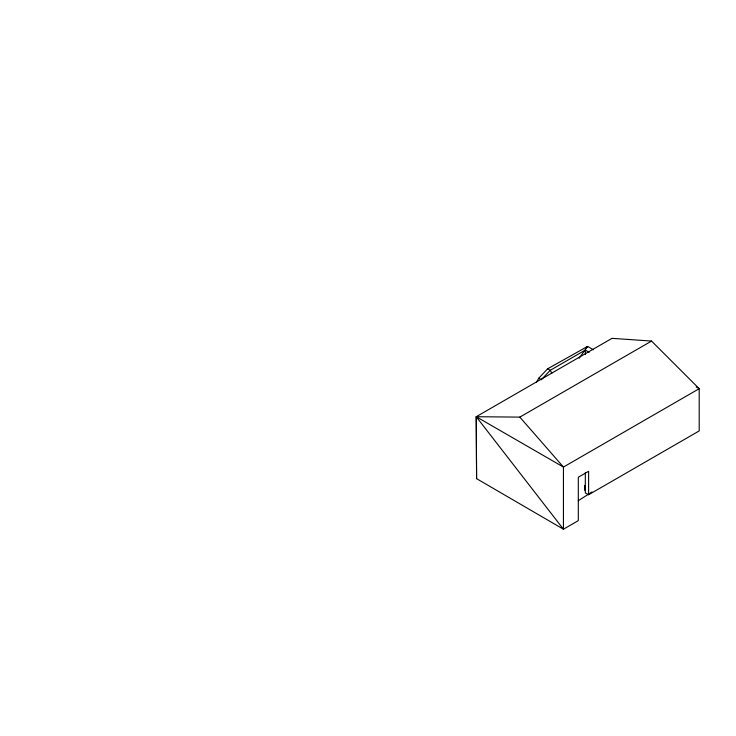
<?xml version="1.0" encoding="UTF-8"?>
<svg xmlns="http://www.w3.org/2000/svg" width="736" height="736" viewBox="0 0 736 736"><rect width="100%" height="100%" fill="white"/><g stroke="black" fill="none" stroke-linecap="round" stroke-linejoin="round"><path stroke-width="1.1" d="M536.498 382.067L538.761 378.194L547.63 368.81L587.595 346.398L593.455 349.784M579.149 358.248L587.595 346.398L586.16 348.146M578.303 500.71L588.092 494.454M589.067 493.838L591.965 491.979M589.186 352.314L585.295 350.069L550.234 370.309L541.356 379.693L538.761 378.194M588.616 494.748L588.616 471.288L578.303 477.241L578.303 520.628L563.436 529.212L476.588 478.667L476.238 416.723L519.837 417.11L651.544 341.062L699.2 388.682L699.2 430.91L588.616 494.748L585.322 492.853L585.322 472.733M651.544 341.062L612.002 338.339L476.238 416.723L476.588 478.667M696.228 386.97L699.2 388.682L563.436 467.066L476.238 416.723L563.436 529.212L563.436 467.066L519.837 417.11M547.63 368.81L550.234 370.309L551.807 373.17M585.295 350.069L585.424 354.605M584.632 485.346L584.632 490.25"/></g></svg>
